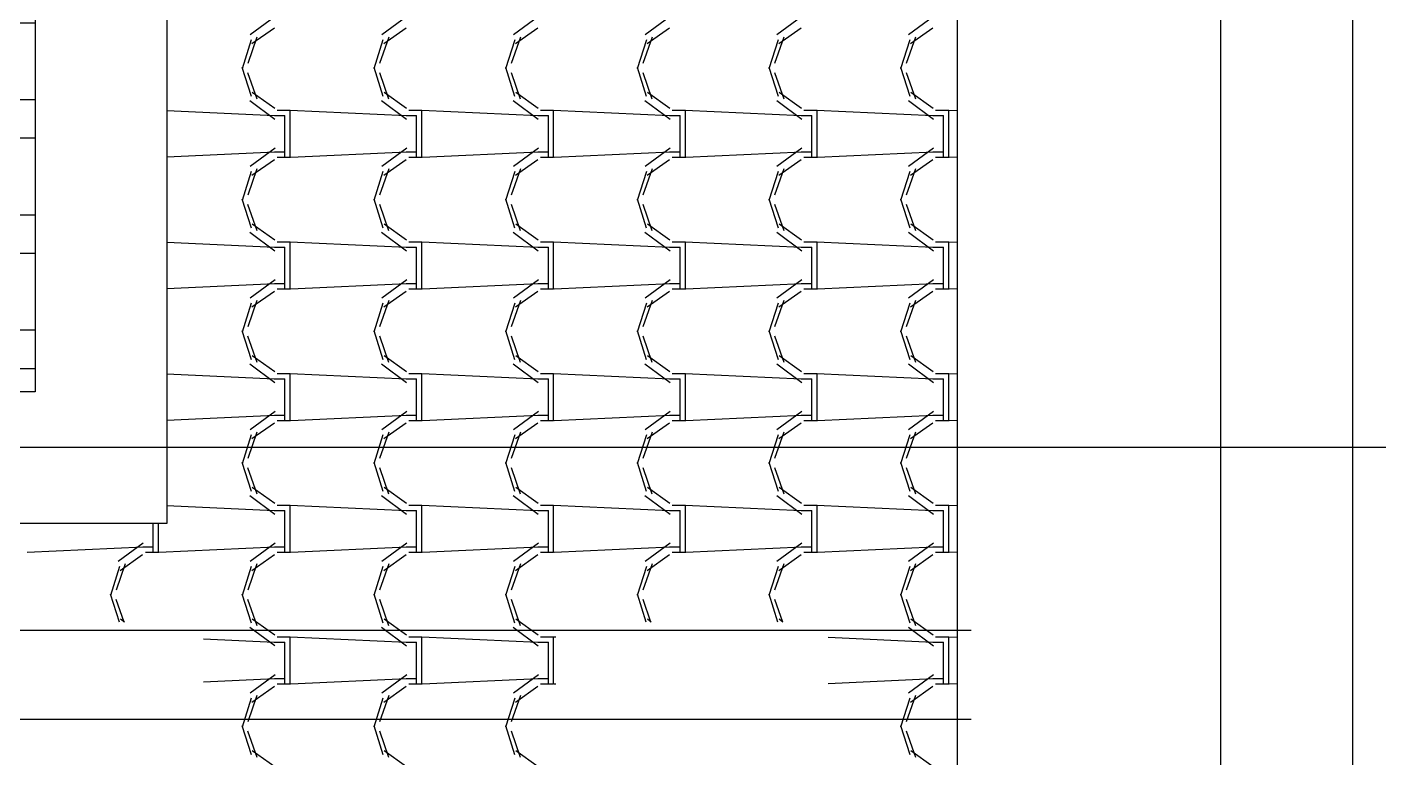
# Model space of a CAD drawing. Header units: millimetres. Extents: x -336 to -33, y -135 to 770.
# Drawn here: x -170.751 to -167.672, y 729.912 to 731.578 of the extents above; entities that cross this region are included whole.
import ezdxf

# ---------------------------------------------------------------- set-up
doc = ezdxf.new("R2010")
doc.units = ezdxf.units.MM
doc.header["$LTSCALE"] = 50
doc.header["$MEASUREMENT"] = 0
for name, color, linetype in [('-HIDRO', 8, 'CONTINUOUS'), ('Prumadas_L', 1, 'CONTINUOUS'), ('TigreCad', 3, 'CONTINUOUS')]:
    doc.layers.add(name, color=color, linetype=linetype)

msp = doc.modelspace()

# ---------------------------------------------------------------- hatches: boundary and pattern name
at = {"layer": '-HIDRO', "linetype": 'Continuous'}
h = msp.add_hatch(dxfattribs=at)
h.set_pattern_fill('ANSI32', color=256, scale=0.7, angle=-45, style=0)
h.set_pattern_definition([(360, (-1405.21579, 484.04998), (7e-18, -0.2625), []), (360, (-1405.12829, 484.13748), (7e-18, -0.2625), [])])
h.paths.add_polyline_path([(-171.5324, 730.7466), (-170.7324, 730.7466), (-170.7324, 733.1466), (-171.5324, 733.1466)])

# ---------------------------------------------------------------- linework, layer by layer
for p, q in [((-167.7324, 733.4466), (-167.7324, 716.5333)), ((-168.6324, 733.1466), (-168.6324, 716.8333)), ((-168.0324, 733.1466), (-168.0324, 716.8333)), ((-170.1863, 731.6018), (-170.2433, 731.5598)), ((-170.1878, 731.5752), (-170.2388, 731.5392)), ((-169.8863, 731.6019), (-169.9433, 731.5599)), ((-169.8878, 731.5752), (-169.9388, 731.5392)), ((-169.5863, 731.6019), (-169.6433, 731.5599)), ((-169.5878, 731.5752), (-169.6388, 731.5392)), ((-169.2863, 731.6019), (-169.3433, 731.5599)), ((-169.2878, 731.5752), (-169.3388, 731.5392)), ((-168.9863, 731.6019), (-169.0433, 731.5599)), ((-168.9878, 731.5752), (-169.0388, 731.5392)), ((-168.6863, 731.6019), (-168.7433, 731.5599)), ((-168.6878, 731.5752), (-168.7388, 731.5392)), ((-170.2404, 731.5489), (-170.2614, 731.4829)), ((-170.2274, 731.5549), (-170.2484, 731.4949)), ((-169.9404, 731.5489), (-169.9614, 731.4829)), ((-169.9274, 731.5549), (-169.9484, 731.4949)), ((-169.6404, 731.5489), (-169.6614, 731.4829)), ((-169.6274, 731.5549), (-169.6484, 731.4949)), ((-169.3404, 731.5489), (-169.3614, 731.4829)), ((-169.3274, 731.5549), (-169.3484, 731.4949)), ((-169.0404, 731.5489), (-169.0614, 731.4829)), ((-169.0274, 731.5549), (-169.0484, 731.4949)), ((-168.7404, 731.5489), (-168.7614, 731.4829)), ((-168.7274, 731.5549), (-168.7484, 731.4949)), ((-170.2616, 731.4861), (-170.2406, 731.4201)), ((-169.9616, 731.4861), (-169.9406, 731.4201)), ((-169.6616, 731.4861), (-169.6406, 731.4201)), ((-169.3616, 731.4861), (-169.3406, 731.4201)), ((-169.0616, 731.4861), (-169.0406, 731.4201)), ((-168.7616, 731.4861), (-168.7406, 731.4201)), ((-170.2487, 731.4745), (-170.2277, 731.4145)), ((-169.9487, 731.4745), (-169.9277, 731.4145)), ((-169.6487, 731.4745), (-169.6277, 731.4145)), ((-169.3487, 731.4745), (-169.3277, 731.4145)), ((-169.0487, 731.4745), (-169.0277, 731.4145)), ((-168.7487, 731.4745), (-168.7277, 731.4145)), ((-170.238, 731.4291), (-170.187, 731.3931)), ((-169.938, 731.4291), (-169.887, 731.3931)), ((-169.638, 731.4291), (-169.587, 731.3931)), ((-169.338, 731.4291), (-169.287, 731.3931)), ((-169.038, 731.4291), (-168.987, 731.3931)), ((-168.738, 731.4291), (-168.687, 731.3931)), ((-170.2436, 731.4103), (-170.1866, 731.3683)), ((-169.9436, 731.4103), (-169.8866, 731.3683)), ((-169.6436, 731.4103), (-169.5866, 731.3683)), ((-169.3436, 731.4103), (-169.2866, 731.3683)), ((-169.0436, 731.4103), (-168.9866, 731.3683)), ((-168.7436, 731.4103), (-168.6866, 731.3683)), ((-170.1878, 731.3757), (-170.4324, 731.3869)), ((-170.1877, 731.3765), (-170.1637, 731.3765)), ((-170.1817, 731.3885), (-170.1517, 731.3885)), ((-170.1637, 731.2925), (-170.1637, 731.3765)), ((-169.8878, 731.3757), (-170.1518, 731.3877)), ((-170.1517, 731.2925), (-170.1517, 731.3885)), ((-169.8877, 731.3765), (-169.8637, 731.3765)), ((-169.8817, 731.3885), (-169.8517, 731.3885)), ((-169.8637, 731.2925), (-169.8637, 731.3765)), ((-169.5878, 731.3757), (-169.8518, 731.3877)), ((-169.8517, 731.2925), (-169.8517, 731.3885)), ((-169.5877, 731.3765), (-169.5637, 731.3765)), ((-169.5817, 731.3885), (-169.5517, 731.3885)), ((-169.5637, 731.2925), (-169.5637, 731.3765)), ((-169.2878, 731.3757), (-169.5518, 731.3877)), ((-169.5517, 731.2925), (-169.5517, 731.3885)), ((-169.2877, 731.3765), (-169.2637, 731.3765)), ((-169.2817, 731.3885), (-169.2517, 731.3885)), ((-169.2637, 731.2925), (-169.2637, 731.3765)), ((-168.9878, 731.3757), (-169.2518, 731.3877)), ((-169.2517, 731.2925), (-169.2517, 731.3885)), ((-168.9877, 731.3765), (-168.9637, 731.3765)), ((-168.9817, 731.3885), (-168.9517, 731.3885)), ((-168.9637, 731.2925), (-168.9637, 731.3765)), ((-168.6878, 731.3757), (-168.9518, 731.3877)), ((-168.9517, 731.2925), (-168.9517, 731.3885)), ((-168.6877, 731.3765), (-168.6637, 731.3765)), ((-168.6817, 731.3885), (-168.6517, 731.3885)), ((-168.6637, 731.2925), (-168.6637, 731.3765)), ((-168.6324, 731.3869), (-168.6518, 731.3877)), ((-168.6517, 731.2925), (-168.6517, 731.3885)), ((-170.1863, 731.3019), (-170.2433, 731.2599)), ((-169.8863, 731.3019), (-169.9433, 731.2599)), ((-169.5863, 731.3019), (-169.6433, 731.2599)), ((-169.2863, 731.3019), (-169.3433, 731.2599)), ((-168.9863, 731.3019), (-169.0433, 731.2599)), ((-168.6863, 731.3019), (-168.7433, 731.2599)), ((-170.1866, 731.2925), (-170.4324, 731.2813)), ((-170.1878, 731.2752), (-170.2388, 731.2392)), ((-170.1637, 731.2925), (-170.1877, 731.2925)), ((-170.1517, 731.2805), (-170.1817, 731.2805)), ((-170.1637, 731.2805), (-170.1637, 731.2925)), ((-170.1517, 731.2805), (-170.1517, 731.2925)), ((-169.8866, 731.2925), (-170.1506, 731.2805)), ((-169.8878, 731.2752), (-169.9388, 731.2392)), ((-169.8637, 731.2925), (-169.8877, 731.2925)), ((-169.8517, 731.2805), (-169.8817, 731.2805)), ((-169.8637, 731.2805), (-169.8637, 731.2925)), ((-169.8517, 731.2805), (-169.8517, 731.2925)), ((-169.5866, 731.2925), (-169.8506, 731.2805)), ((-169.5878, 731.2752), (-169.6388, 731.2392)), ((-169.5637, 731.2925), (-169.5877, 731.2925)), ((-169.5517, 731.2805), (-169.5817, 731.2805)), ((-169.5637, 731.2805), (-169.5637, 731.2925)), ((-169.5517, 731.2805), (-169.5517, 731.2925)), ((-169.2866, 731.2925), (-169.5506, 731.2805)), ((-169.2878, 731.2752), (-169.3388, 731.2392)), ((-169.2637, 731.2925), (-169.2877, 731.2925)), ((-169.2517, 731.2805), (-169.2817, 731.2805)), ((-169.2637, 731.2805), (-169.2637, 731.2925)), ((-169.2517, 731.2805), (-169.2517, 731.2925)), ((-168.9866, 731.2925), (-169.2506, 731.2805)), ((-168.9878, 731.2752), (-169.0388, 731.2392)), ((-168.9637, 731.2925), (-168.9877, 731.2925)), ((-168.9517, 731.2805), (-168.9817, 731.2805)), ((-168.9637, 731.2805), (-168.9637, 731.2925)), ((-168.9517, 731.2805), (-168.9517, 731.2925)), ((-168.6866, 731.2925), (-168.9506, 731.2805)), ((-168.6878, 731.2752), (-168.7388, 731.2392)), ((-168.6637, 731.2925), (-168.6877, 731.2925)), ((-168.6517, 731.2805), (-168.6817, 731.2805)), ((-168.6637, 731.2805), (-168.6637, 731.2925)), ((-168.6517, 731.2805), (-168.6517, 731.2925)), ((-168.6324, 731.2813), (-168.6506, 731.2805)), ((-170.2404, 731.2489), (-170.2614, 731.1829)), ((-170.2274, 731.2549), (-170.2484, 731.1949)), ((-169.9404, 731.2489), (-169.9614, 731.1829)), ((-169.9274, 731.2549), (-169.9484, 731.1949)), ((-169.6404, 731.2489), (-169.6614, 731.1829)), ((-169.6274, 731.2549), (-169.6484, 731.1949)), ((-169.3404, 731.2489), (-169.3614, 731.1829)), ((-169.3274, 731.2549), (-169.3484, 731.1949)), ((-169.0404, 731.2489), (-169.0614, 731.1829)), ((-169.0274, 731.2549), (-169.0484, 731.1949)), ((-168.7404, 731.2489), (-168.7614, 731.1829)), ((-168.7274, 731.2549), (-168.7484, 731.1949)), ((-170.2616, 731.1861), (-170.2406, 731.1201)), ((-169.9616, 731.1861), (-169.9406, 731.1201)), ((-169.6616, 731.1861), (-169.6406, 731.1201)), ((-169.3616, 731.1861), (-169.3406, 731.1201)), ((-169.0616, 731.1861), (-169.0406, 731.1201)), ((-168.7616, 731.1861), (-168.7406, 731.1201)), ((-170.2487, 731.1745), (-170.2277, 731.1145)), ((-169.9487, 731.1745), (-169.9277, 731.1145)), ((-169.6487, 731.1745), (-169.6277, 731.1145)), ((-169.3487, 731.1745), (-169.3277, 731.1145)), ((-169.0487, 731.1745), (-169.0277, 731.1145)), ((-168.7487, 731.1745), (-168.7277, 731.1145)), ((-170.238, 731.1291), (-170.187, 731.0931)), ((-169.938, 731.1291), (-169.887, 731.0931)), ((-169.638, 731.1291), (-169.587, 731.0931)), ((-169.338, 731.1291), (-169.287, 731.0931)), ((-169.038, 731.1291), (-168.987, 731.0931)), ((-168.738, 731.1291), (-168.687, 731.0931)), ((-170.1878, 731.0757), (-170.4324, 731.0869)), ((-170.2436, 731.1103), (-170.1866, 731.0683)), ((-170.1817, 731.0885), (-170.1517, 731.0885)), ((-169.8878, 731.0757), (-170.1518, 731.0877)), ((-170.1517, 730.9925), (-170.1517, 731.0885)), ((-169.9436, 731.1103), (-169.8866, 731.0683)), ((-169.8817, 731.0885), (-169.8517, 731.0885)), ((-169.5878, 731.0757), (-169.8518, 731.0877)), ((-169.8517, 730.9925), (-169.8517, 731.0885)), ((-169.6436, 731.1103), (-169.5866, 731.0683)), ((-169.5817, 731.0885), (-169.5517, 731.0885)), ((-169.2878, 731.0757), (-169.5518, 731.0877)), ((-169.5517, 730.9925), (-169.5517, 731.0885)), ((-169.3436, 731.1103), (-169.2866, 731.0683)), ((-169.2817, 731.0885), (-169.2517, 731.0885)), ((-168.9878, 731.0757), (-169.2518, 731.0877)), ((-169.2517, 730.9925), (-169.2517, 731.0885)), ((-169.0436, 731.1103), (-168.9866, 731.0683)), ((-168.9817, 731.0885), (-168.9517, 731.0885)), ((-168.6878, 731.0757), (-168.9518, 731.0877)), ((-168.9517, 730.9925), (-168.9517, 731.0885)), ((-168.7436, 731.1103), (-168.6866, 731.0683)), ((-168.6817, 731.0885), (-168.6517, 731.0885)), ((-168.6324, 731.0869), (-168.6518, 731.0877)), ((-168.6517, 730.9925), (-168.6517, 731.0885)), ((-170.1877, 731.0765), (-170.1637, 731.0765)), ((-170.1637, 730.9925), (-170.1637, 731.0765)), ((-169.8877, 731.0765), (-169.8637, 731.0765)), ((-169.8637, 730.9925), (-169.8637, 731.0765)), ((-169.5877, 731.0765), (-169.5637, 731.0765)), ((-169.5637, 730.9925), (-169.5637, 731.0765)), ((-169.2877, 731.0765), (-169.2637, 731.0765)), ((-169.2637, 730.9925), (-169.2637, 731.0765)), ((-168.9877, 731.0765), (-168.9637, 731.0765)), ((-168.9637, 730.9925), (-168.9637, 731.0765)), ((-168.6877, 731.0765), (-168.6637, 731.0765)), ((-168.6637, 730.9925), (-168.6637, 731.0765)), ((-170.1866, 730.9925), (-170.4324, 730.9813)), ((-170.1863, 731.0019), (-170.2433, 730.9599)), ((-170.1637, 730.9925), (-170.1877, 730.9925)), ((-170.1637, 730.9805), (-170.1637, 730.9925)), ((-170.1517, 730.9805), (-170.1517, 730.9925)), ((-169.8866, 730.9925), (-170.1506, 730.9805)), ((-169.8863, 731.0019), (-169.9433, 730.9599)), ((-169.8637, 730.9925), (-169.8877, 730.9925)), ((-169.8637, 730.9805), (-169.8637, 730.9925)), ((-169.8517, 730.9805), (-169.8517, 730.9925)), ((-169.5866, 730.9925), (-169.8506, 730.9805)), ((-169.5863, 731.0019), (-169.6433, 730.9599)), ((-169.5637, 730.9925), (-169.5877, 730.9925)), ((-169.5637, 730.9805), (-169.5637, 730.9925)), ((-169.5517, 730.9805), (-169.5517, 730.9925)), ((-169.2866, 730.9925), (-169.5506, 730.9805)), ((-169.2863, 731.0019), (-169.3433, 730.9599)), ((-169.2637, 730.9925), (-169.2877, 730.9925)), ((-169.2637, 730.9805), (-169.2637, 730.9925)), ((-169.2517, 730.9805), (-169.2517, 730.9925)), ((-168.9866, 730.9925), (-169.2506, 730.9805)), ((-168.9863, 731.0019), (-169.0433, 730.9599)), ((-168.9637, 730.9925), (-168.9877, 730.9925)), ((-168.9637, 730.9805), (-168.9637, 730.9925)), ((-168.9517, 730.9805), (-168.9517, 730.9925)), ((-168.6866, 730.9925), (-168.9506, 730.9805)), ((-168.6863, 731.0019), (-168.7433, 730.9599)), ((-168.6637, 730.9925), (-168.6877, 730.9925)), ((-168.6637, 730.9805), (-168.6637, 730.9925)), ((-168.6517, 730.9805), (-168.6517, 730.9925)), ((-170.1878, 730.9752), (-170.2388, 730.9392)), ((-170.1517, 730.9805), (-170.1817, 730.9805)), ((-169.8878, 730.9752), (-169.9388, 730.9392)), ((-169.8517, 730.9805), (-169.8817, 730.9805)), ((-169.5878, 730.9752), (-169.6388, 730.9392)), ((-169.5517, 730.9805), (-169.5817, 730.9805)), ((-169.2878, 730.9752), (-169.3388, 730.9392)), ((-169.2517, 730.9805), (-169.2817, 730.9805)), ((-168.9878, 730.9752), (-169.0388, 730.9392)), ((-168.9517, 730.9805), (-168.9817, 730.9805)), ((-168.6878, 730.9752), (-168.7388, 730.9392)), ((-168.6517, 730.9805), (-168.6817, 730.9805)), ((-168.6324, 730.9813), (-168.6506, 730.9805)), ((-170.2404, 730.9489), (-170.2614, 730.8829)), ((-170.2274, 730.9549), (-170.2484, 730.8949)), ((-169.9404, 730.9489), (-169.9614, 730.8829)), ((-169.9274, 730.9549), (-169.9484, 730.8949)), ((-169.6404, 730.9489), (-169.6614, 730.8829)), ((-169.6274, 730.9549), (-169.6484, 730.8949)), ((-169.3404, 730.9489), (-169.3614, 730.8829)), ((-169.3274, 730.9549), (-169.3484, 730.8949)), ((-169.0404, 730.9489), (-169.0614, 730.8829)), ((-169.0274, 730.9549), (-169.0484, 730.8949)), ((-168.7404, 730.9489), (-168.7614, 730.8829)), ((-168.7274, 730.9549), (-168.7484, 730.8949)), ((-170.2616, 730.8861), (-170.2406, 730.8201)), ((-170.2487, 730.8745), (-170.2277, 730.8145)), ((-169.9616, 730.8861), (-169.9406, 730.8201)), ((-169.9487, 730.8745), (-169.9277, 730.8145)), ((-169.6616, 730.8861), (-169.6406, 730.8201)), ((-169.6487, 730.8745), (-169.6277, 730.8145)), ((-169.3616, 730.8861), (-169.3406, 730.8201)), ((-169.3487, 730.8745), (-169.3277, 730.8145)), ((-169.0616, 730.8861), (-169.0406, 730.8201)), ((-169.0487, 730.8745), (-169.0277, 730.8145)), ((-168.7616, 730.8861), (-168.7406, 730.8201)), ((-168.7487, 730.8745), (-168.7277, 730.8145)), ((-170.2436, 730.8103), (-170.1866, 730.7683)), ((-170.238, 730.8291), (-170.187, 730.7931)), ((-169.9436, 730.8103), (-169.8866, 730.7683)), ((-169.938, 730.8291), (-169.887, 730.7931)), ((-169.6436, 730.8103), (-169.5866, 730.7683)), ((-169.638, 730.8291), (-169.587, 730.7931)), ((-169.3436, 730.8103), (-169.2866, 730.7683)), ((-169.338, 730.8291), (-169.287, 730.7931)), ((-169.0436, 730.8103), (-168.9866, 730.7683)), ((-169.038, 730.8291), (-168.987, 730.7931)), ((-168.7436, 730.8103), (-168.6866, 730.7683)), ((-168.738, 730.8291), (-168.687, 730.7931)), ((-170.1879, 730.7757), (-170.4324, 730.7869)), ((-170.1877, 730.7765), (-170.1637, 730.7765)), ((-170.1817, 730.7885), (-170.1517, 730.7885)), ((-170.1637, 730.6925), (-170.1637, 730.7765)), ((-169.8879, 730.7757), (-170.1519, 730.7877)), ((-170.1517, 730.6925), (-170.1517, 730.7885)), ((-169.8877, 730.7765), (-169.8637, 730.7765)), ((-169.8817, 730.7885), (-169.8517, 730.7885)), ((-169.8637, 730.6925), (-169.8637, 730.7765)), ((-169.5879, 730.7757), (-169.8519, 730.7877)), ((-169.8517, 730.6925), (-169.8517, 730.7885)), ((-169.5877, 730.7765), (-169.5637, 730.7765)), ((-169.5817, 730.7885), (-169.5517, 730.7885)), ((-169.5637, 730.6925), (-169.5637, 730.7765)), ((-169.2879, 730.7757), (-169.5519, 730.7877)), ((-169.5517, 730.6925), (-169.5517, 730.7885)), ((-169.2877, 730.7765), (-169.2637, 730.7765)), ((-169.2817, 730.7885), (-169.2517, 730.7885)), ((-169.2637, 730.6925), (-169.2637, 730.7765)), ((-168.9879, 730.7757), (-169.2519, 730.7877)), ((-169.2517, 730.6925), (-169.2517, 730.7885)), ((-168.9877, 730.7765), (-168.9637, 730.7765)), ((-168.9817, 730.7885), (-168.9517, 730.7885)), ((-168.9637, 730.6925), (-168.9637, 730.7765)), ((-168.6879, 730.7757), (-168.9519, 730.7877)), ((-168.9517, 730.6925), (-168.9517, 730.7885)), ((-168.6877, 730.7765), (-168.6637, 730.7765)), ((-168.6817, 730.7885), (-168.6517, 730.7885)), ((-168.6637, 730.6925), (-168.6637, 730.7765)), ((-168.6324, 730.7869), (-168.6519, 730.7877)), ((-168.6517, 730.6925), (-168.6517, 730.7885)), ((-170.1866, 730.6925), (-170.4324, 730.6813)), ((-170.1863, 730.7019), (-170.2433, 730.6599)), ((-170.1637, 730.6925), (-170.1877, 730.6925)), ((-170.1637, 730.6805), (-170.1637, 730.6925)), ((-170.1517, 730.6805), (-170.1517, 730.6925)), ((-169.8866, 730.6925), (-170.1506, 730.6805)), ((-169.8863, 730.7019), (-169.9433, 730.6599)), ((-169.8637, 730.6925), (-169.8877, 730.6925)), ((-169.8637, 730.6805), (-169.8637, 730.6925)), ((-169.8517, 730.6805), (-169.8517, 730.6925)), ((-169.5866, 730.6925), (-169.8506, 730.6805)), ((-169.5863, 730.7019), (-169.6433, 730.6599)), ((-169.5637, 730.6925), (-169.5877, 730.6925)), ((-169.5637, 730.6805), (-169.5637, 730.6925)), ((-169.5517, 730.6805), (-169.5517, 730.6925)), ((-169.2866, 730.6925), (-169.5506, 730.6805)), ((-169.2863, 730.7019), (-169.3433, 730.6599)), ((-169.2637, 730.6925), (-169.2877, 730.6925)), ((-169.2637, 730.6805), (-169.2637, 730.6925)), ((-169.2517, 730.6805), (-169.2517, 730.6925)), ((-168.9866, 730.6925), (-169.2506, 730.6805)), ((-168.9863, 730.7019), (-169.0433, 730.6599)), ((-168.9637, 730.6925), (-168.9877, 730.6925)), ((-168.9637, 730.6805), (-168.9637, 730.6925)), ((-168.9517, 730.6805), (-168.9517, 730.6925)), ((-168.6866, 730.6925), (-168.9506, 730.6805)), ((-168.6863, 730.7019), (-168.7433, 730.6599)), ((-168.6637, 730.6925), (-168.6877, 730.6925)), ((-168.6637, 730.6805), (-168.6637, 730.6925)), ((-168.6517, 730.6805), (-168.6517, 730.6925)), ((-170.2274, 730.6549), (-170.2484, 730.5949)), ((-170.1878, 730.6752), (-170.2388, 730.6392)), ((-170.1517, 730.6805), (-170.1817, 730.6805)), ((-169.9274, 730.6549), (-169.9484, 730.5949)), ((-169.8878, 730.6752), (-169.9388, 730.6392)), ((-169.8517, 730.6805), (-169.8817, 730.6805)), ((-169.6274, 730.6549), (-169.6484, 730.5949)), ((-169.5878, 730.6752), (-169.6388, 730.6392)), ((-169.5517, 730.6805), (-169.5817, 730.6805)), ((-169.3274, 730.6549), (-169.3484, 730.5949)), ((-169.2878, 730.6752), (-169.3388, 730.6392)), ((-169.2517, 730.6805), (-169.2817, 730.6805)), ((-169.0274, 730.6549), (-169.0484, 730.5949)), ((-168.9878, 730.6752), (-169.0388, 730.6392)), ((-168.9517, 730.6805), (-168.9817, 730.6805)), ((-168.7274, 730.655), (-168.7484, 730.595)), ((-168.6878, 730.6752), (-168.7388, 730.6392)), ((-168.6517, 730.6805), (-168.6817, 730.6805)), ((-168.6324, 730.6813), (-168.6506, 730.6805)), ((-170.2404, 730.6489), (-170.2614, 730.5829)), ((-169.9404, 730.6489), (-169.9614, 730.5829)), ((-169.6404, 730.6489), (-169.6614, 730.5829)), ((-169.3404, 730.6489), (-169.3614, 730.5829)), ((-169.0404, 730.6489), (-169.0614, 730.5829)), ((-168.7404, 730.6489), (-168.7614, 730.5829)), ((-170.2616, 730.5861), (-170.2406, 730.5201)), ((-170.2487, 730.5745), (-170.2277, 730.5145)), ((-169.9616, 730.5861), (-169.9406, 730.5201)), ((-169.9487, 730.5745), (-169.9277, 730.5145)), ((-169.6616, 730.5861), (-169.6406, 730.5201)), ((-169.6487, 730.5745), (-169.6277, 730.5145)), ((-169.3616, 730.5861), (-169.3406, 730.5201)), ((-169.3487, 730.5745), (-169.3277, 730.5145)), ((-169.0616, 730.5861), (-169.0406, 730.5201)), ((-169.0487, 730.5745), (-169.0277, 730.5145)), ((-168.7616, 730.5861), (-168.7406, 730.5201)), ((-168.7487, 730.5745), (-168.7277, 730.5145)), ((-170.238, 730.5291), (-170.187, 730.4931)), ((-169.938, 730.5291), (-169.887, 730.4931)), ((-169.638, 730.5291), (-169.587, 730.4931)), ((-169.338, 730.5291), (-169.287, 730.4931)), ((-169.038, 730.5291), (-168.987, 730.4931)), ((-168.738, 730.5291), (-168.687, 730.4931)), ((-170.2436, 730.5103), (-170.1866, 730.4683)), ((-169.9436, 730.5103), (-169.8866, 730.4683)), ((-169.6436, 730.5103), (-169.5866, 730.4683)), ((-169.3436, 730.5103), (-169.2866, 730.4683)), ((-169.0436, 730.5103), (-168.9866, 730.4683)), ((-168.7436, 730.5103), (-168.6866, 730.4683)), ((-170.1879, 730.4757), (-170.4324, 730.4869)), ((-170.1877, 730.4765), (-170.1637, 730.4765)), ((-170.1817, 730.4885), (-170.1517, 730.4885)), ((-170.1637, 730.3925), (-170.1637, 730.4765)), ((-169.8879, 730.4757), (-170.1519, 730.4877)), ((-170.1517, 730.3925), (-170.1517, 730.4885)), ((-169.8877, 730.4765), (-169.8637, 730.4765)), ((-169.8817, 730.4885), (-169.8517, 730.4885)), ((-169.8637, 730.3925), (-169.8637, 730.4765)), ((-169.5879, 730.4757), (-169.8519, 730.4877)), ((-169.8517, 730.3925), (-169.8517, 730.4885)), ((-169.5877, 730.4765), (-169.5637, 730.4765)), ((-169.5817, 730.4885), (-169.5517, 730.4885)), ((-169.5637, 730.3925), (-169.5637, 730.4765)), ((-169.2879, 730.4757), (-169.5519, 730.4877)), ((-169.5517, 730.3925), (-169.5517, 730.4885)), ((-169.2877, 730.4765), (-169.2637, 730.4765)), ((-169.2817, 730.4885), (-169.2517, 730.4885)), ((-169.2637, 730.3925), (-169.2637, 730.4765)), ((-168.9879, 730.4757), (-169.2519, 730.4877)), ((-169.2517, 730.3925), (-169.2517, 730.4885)), ((-168.9877, 730.4765), (-168.9637, 730.4765)), ((-168.9817, 730.4885), (-168.9517, 730.4885)), ((-168.9637, 730.3925), (-168.9637, 730.4765)), ((-168.6879, 730.4757), (-168.9519, 730.4877)), ((-168.9517, 730.3925), (-168.9517, 730.4885)), ((-168.6877, 730.4765), (-168.6637, 730.4765)), ((-168.6817, 730.4885), (-168.6517, 730.4885)), ((-168.6637, 730.3925), (-168.6637, 730.4765)), ((-168.6324, 730.4869), (-168.6519, 730.4877)), ((-168.6517, 730.3925), (-168.6517, 730.4885)), ((-170.4637, 730.3925), (-170.4637, 730.4466)), ((-170.4517, 730.3925), (-170.4517, 730.4466)), ((-170.4866, 730.3925), (-170.7506, 730.3805)), ((-170.4863, 730.4019), (-170.5433, 730.3599)), ((-170.4878, 730.3752), (-170.5388, 730.3392)), ((-170.4637, 730.3925), (-170.4877, 730.3925)), ((-170.4517, 730.3805), (-170.4817, 730.3805)), ((-170.4637, 730.3805), (-170.4637, 730.3925)), ((-170.4517, 730.3805), (-170.4517, 730.3925)), ((-170.1866, 730.3925), (-170.4506, 730.3805)), ((-170.1863, 730.4019), (-170.2433, 730.3599)), ((-170.1878, 730.3752), (-170.2388, 730.3392)), ((-170.1637, 730.3925), (-170.1877, 730.3925)), ((-170.1517, 730.3805), (-170.1817, 730.3805)), ((-170.1637, 730.3805), (-170.1637, 730.3925)), ((-170.1517, 730.3805), (-170.1517, 730.3925)), ((-169.8866, 730.3925), (-170.1506, 730.3805)), ((-169.8863, 730.4019), (-169.9433, 730.3599)), ((-169.8878, 730.3752), (-169.9388, 730.3392)), ((-169.8637, 730.3925), (-169.8877, 730.3925)), ((-169.8517, 730.3805), (-169.8817, 730.3805)), ((-169.8637, 730.3805), (-169.8637, 730.3925)), ((-169.8517, 730.3805), (-169.8517, 730.3925)), ((-169.5866, 730.3925), (-169.8506, 730.3805)), ((-169.5863, 730.4019), (-169.6433, 730.3599)), ((-169.5878, 730.3752), (-169.6388, 730.3392)), ((-169.5637, 730.3925), (-169.5877, 730.3925)), ((-169.5517, 730.3805), (-169.5817, 730.3805)), ((-169.5637, 730.3805), (-169.5637, 730.3925)), ((-169.5517, 730.3805), (-169.5517, 730.3925)), ((-169.2866, 730.3925), (-169.5506, 730.3805)), ((-169.2863, 730.4019), (-169.3433, 730.3599)), ((-169.2878, 730.3752), (-169.3388, 730.3392)), ((-169.2637, 730.3925), (-169.2877, 730.3925)), ((-169.2517, 730.3805), (-169.2817, 730.3805)), ((-169.2637, 730.3805), (-169.2637, 730.3925)), ((-169.2517, 730.3805), (-169.2517, 730.3925)), ((-168.9866, 730.3925), (-169.2506, 730.3805)), ((-168.9863, 730.4019), (-169.0433, 730.3599)), ((-168.9878, 730.3752), (-169.0388, 730.3392)), ((-168.9637, 730.3925), (-168.9877, 730.3925)), ((-168.9517, 730.3805), (-168.9817, 730.3805)), ((-168.9637, 730.3805), (-168.9637, 730.3925)), ((-168.9517, 730.3805), (-168.9517, 730.3925)), ((-168.6866, 730.3925), (-168.9506, 730.3805)), ((-168.6863, 730.4019), (-168.7433, 730.3599)), ((-168.6878, 730.3752), (-168.7388, 730.3392)), ((-168.6637, 730.3925), (-168.6877, 730.3925)), ((-168.6517, 730.3805), (-168.6817, 730.3805)), ((-168.6637, 730.3805), (-168.6637, 730.3925)), ((-168.6517, 730.3805), (-168.6517, 730.3925)), ((-168.6324, 730.3813), (-168.6506, 730.3805)), ((-170.5404, 730.3489), (-170.5614, 730.2829)), ((-170.5274, 730.3549), (-170.5484, 730.2949)), ((-170.2404, 730.3489), (-170.2614, 730.2829)), ((-170.2274, 730.3549), (-170.2484, 730.2949)), ((-169.9404, 730.3489), (-169.9614, 730.2829)), ((-169.9274, 730.3549), (-169.9484, 730.2949)), ((-169.6404, 730.3489), (-169.6614, 730.2829)), ((-169.6274, 730.3549), (-169.6484, 730.2949)), ((-169.3404, 730.3489), (-169.3614, 730.2829)), ((-169.3274, 730.3549), (-169.3484, 730.2949)), ((-169.0404, 730.3489), (-169.0614, 730.2829)), ((-169.0274, 730.3549), (-169.0484, 730.2949)), ((-168.7404, 730.3489), (-168.7614, 730.2829)), ((-168.7274, 730.355), (-168.7484, 730.295)), ((-170.5616, 730.2861), (-170.5415, 730.2229)), ((-170.2616, 730.2861), (-170.2406, 730.2201)), ((-169.9616, 730.2861), (-169.9406, 730.2201)), ((-169.6616, 730.2861), (-169.6406, 730.2201)), ((-169.3616, 730.2861), (-169.3416, 730.223)), ((-169.0616, 730.2861), (-169.0416, 730.223)), ((-168.7616, 730.2861), (-168.7406, 730.2201)), ((-170.5487, 730.2745), (-170.5306, 730.2229)), ((-170.2487, 730.2745), (-170.2277, 730.2145)), ((-169.9487, 730.2745), (-169.9277, 730.2145)), ((-169.6487, 730.2745), (-169.6277, 730.2145)), ((-169.3487, 730.2745), (-169.3307, 730.223)), ((-169.0487, 730.2745), (-169.0307, 730.223)), ((-168.7487, 730.2745), (-168.7277, 730.2145)), ((-170.538, 730.2291), (-170.5292, 730.2229)), ((-170.238, 730.2291), (-170.187, 730.1931)), ((-169.938, 730.2291), (-169.887, 730.1931)), ((-169.638, 730.2291), (-169.587, 730.1931)), ((-169.338, 730.2291), (-169.3294, 730.223)), ((-169.038, 730.2291), (-169.0294, 730.223)), ((-168.738, 730.2291), (-168.687, 730.1931)), ((-170.2436, 730.2104), (-170.1866, 730.1684)), ((-169.9436, 730.2103), (-169.8866, 730.1683)), ((-169.6436, 730.2103), (-169.5866, 730.1683)), ((-168.7436, 730.2103), (-168.6866, 730.1683)), ((-170.1879, 730.1757), (-170.349, 730.1831)), ((-170.1877, 730.1765), (-170.1637, 730.1765)), ((-170.1817, 730.1885), (-170.1517, 730.1885)), ((-170.1637, 730.0925), (-170.1637, 730.1765)), ((-169.8879, 730.1757), (-170.1519, 730.1877)), ((-170.1517, 730.0925), (-170.1517, 730.1885)), ((-169.8877, 730.1765), (-169.8637, 730.1765)), ((-169.8817, 730.1885), (-169.8517, 730.1885)), ((-169.8637, 730.0925), (-169.8637, 730.1765)), ((-169.5879, 730.1757), (-169.8519, 730.1877)), ((-169.8517, 730.0925), (-169.8517, 730.1885)), ((-169.5877, 730.1765), (-169.5637, 730.1765)), ((-169.5817, 730.1885), (-169.5517, 730.1885)), ((-169.5637, 730.0925), (-169.5637, 730.1765)), ((-169.5468, 730.1875), (-169.5519, 730.1877)), ((-169.5517, 730.0925), (-169.5517, 730.1885)), ((-168.6879, 730.1757), (-168.9265, 730.1866)), ((-168.6877, 730.1765), (-168.6637, 730.1765)), ((-168.6817, 730.1885), (-168.6517, 730.1885)), ((-168.6637, 730.0925), (-168.6637, 730.1765)), ((-168.6324, 730.1869), (-168.6519, 730.1877)), ((-168.6517, 730.0925), (-168.6517, 730.1885)), ((-170.1863, 730.1019), (-170.2433, 730.0599)), ((-169.8863, 730.1019), (-169.9433, 730.0599)), ((-169.5863, 730.1019), (-169.6433, 730.0599)), ((-168.6863, 730.1019), (-168.7433, 730.0599)), ((-170.1866, 730.0925), (-170.349, 730.0851)), ((-170.1878, 730.0752), (-170.2388, 730.0392)), ((-170.1637, 730.0925), (-170.1877, 730.0925)), ((-170.1517, 730.0805), (-170.1817, 730.0805)), ((-170.1637, 730.0805), (-170.1637, 730.0925)), ((-170.1517, 730.0805), (-170.1517, 730.0925)), ((-169.8866, 730.0925), (-170.1506, 730.0805)), ((-169.8878, 730.0752), (-169.9388, 730.0392)), ((-169.8637, 730.0925), (-169.8877, 730.0925)), ((-169.8517, 730.0805), (-169.8817, 730.0805)), ((-169.8637, 730.0805), (-169.8637, 730.0925)), ((-169.8517, 730.0805), (-169.8517, 730.0925)), ((-169.5866, 730.0925), (-169.8506, 730.0805)), ((-169.5878, 730.0752), (-169.6388, 730.0392)), ((-169.5637, 730.0925), (-169.5877, 730.0925)), ((-169.5517, 730.0805), (-169.5817, 730.0805)), ((-169.5637, 730.0805), (-169.5637, 730.0925)), ((-169.5517, 730.0805), (-169.5517, 730.0925)), ((-169.5468, 730.0807), (-169.5506, 730.0805)), ((-168.6866, 730.0925), (-168.9265, 730.0816)), ((-168.6878, 730.0752), (-168.7388, 730.0392)), ((-168.6637, 730.0925), (-168.6877, 730.0925)), ((-168.6517, 730.0805), (-168.6817, 730.0805)), ((-168.6637, 730.0805), (-168.6637, 730.0925)), ((-168.6517, 730.0805), (-168.6517, 730.0925)), ((-168.6324, 730.0813), (-168.6506, 730.0805)), ((-170.2404, 730.0489), (-170.2614, 729.9829)), ((-170.2274, 730.0549), (-170.2484, 729.9949)), ((-169.9404, 730.0489), (-169.9614, 729.9829)), ((-169.9274, 730.0549), (-169.9484, 729.9949)), ((-169.6404, 730.0489), (-169.6614, 729.9829)), ((-169.6274, 730.0549), (-169.6484, 729.9949)), ((-168.7404, 730.0489), (-168.7614, 729.9829)), ((-168.7274, 730.055), (-168.7484, 729.995)), ((-170.2616, 729.9861), (-170.2406, 729.9201)), ((-170.2487, 729.9745), (-170.2277, 729.9145)), ((-169.9616, 729.9861), (-169.9406, 729.9201)), ((-169.9487, 729.9745), (-169.9277, 729.9145)), ((-169.6616, 729.9861), (-169.6406, 729.9201)), ((-169.6487, 729.9745), (-169.6277, 729.9145)), ((-168.7616, 729.9861), (-168.7406, 729.9201)), ((-168.7487, 729.9745), (-168.7277, 729.9145)), ((-170.238, 729.9291), (-170.187, 729.8931)), ((-169.938, 729.9291), (-169.887, 729.8931)), ((-169.638, 729.9291), (-169.587, 729.8931)), ((-168.738, 729.9291), (-168.687, 729.8931))]:
    msp.add_line(p, q, dxfattribs=at)
msp.add_lwpolyline([(-170.4324, 733.1466), (-170.4324, 730.4466), (-171.8324, 730.4466), (-171.8324, 733.4466), (-170.7324, 733.4466)], dxfattribs=at)
msp.add_lwpolyline([(-170.7324, 733.1466), (-170.7324, 730.7466), (-171.5324, 730.7466), (-171.5324, 733.1466)], close=True, dxfattribs=at)
at = {"layer": 'Prumadas_L'}
msp.add_line((-172.6908, 730.6204), (-167.6112, 730.6204), dxfattribs=at)
at = {"layer": 'TigreCad'}
for p, q in [((-171.7375, 730.2038), (-168.6004, 730.2038)), ((-171.7375, 730.0006), (-168.6004, 730.0006))]:
    msp.add_line(p, q, dxfattribs=at)

doc.saveas('drawing.dxf')
